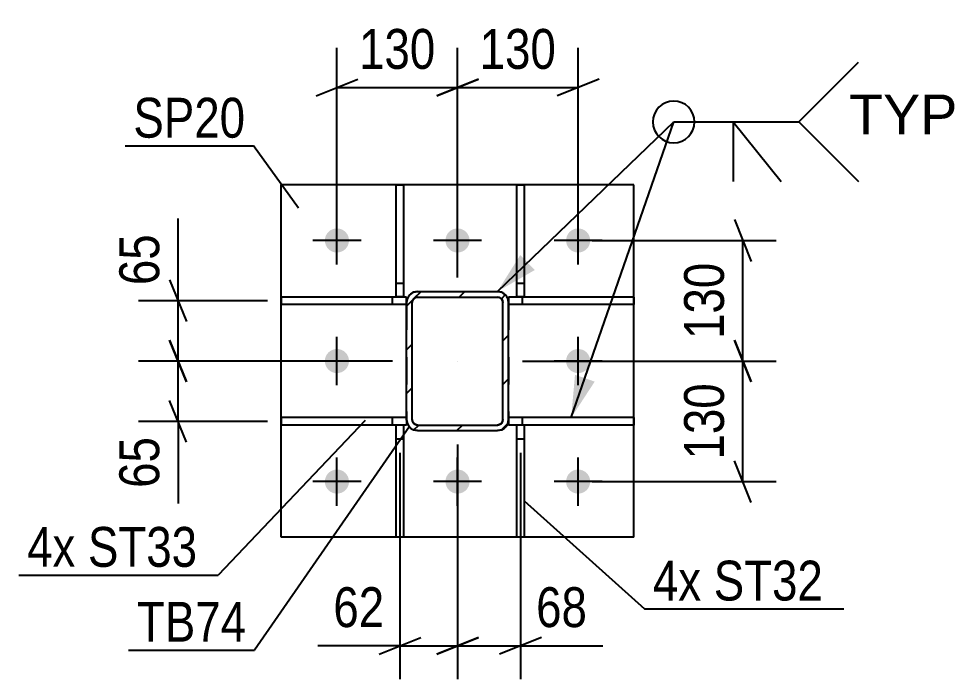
# Model space of a CAD drawing. Header units: millimetres. Extents: x 0 to 841, y 0 to 594.
# Drawn here: x 275.8 to 343.2, y 148.4 to 195.9 of the extents above; entities that cross this region are included whole.
import ezdxf

# ---------------------------------------------------------------- set-up
doc = ezdxf.new("R2010")
doc.units = ezdxf.units.MM
doc.linetypes.add('DXK_LINE_DOT2', pattern=[3.9198, 1.9599, -1.9599])
doc.linetypes.add('DXK_LINE_DOT3', pattern=[5.9187, 2.979, -0.9799, 0.9799, -0.9799])
doc.styles.add('Arial', font='ARIAL.TTF', dxfattribs={"height": 0.2})
doc.styles.add('Arial Narrow', font='ARIALN.TTF', dxfattribs={"height": 0.2})

# ---------------------------------------------------------------- blocks, each defined once
blk = doc.blocks.new('Part-318885883-2426 - 2389')
at = {"color": 2, "linetype": 'Continuous'}
for p, q in [((311.592, 175.874), (311.593, 183.934)), ((311.593, 183.934), (312.126, 183.934)), ((312.126, 183.934), (312.126, 175.874)), ((312.126, 175.874), (311.592, 175.874))]:
    blk.add_line(p, q, dxfattribs=at)
at = {"color": 7, "linetype": 'DXK_LINE_DOT2'}
blk.add_line((311.592, 176.874), (312.126, 176.874), dxfattribs=at)
blk = doc.blocks.new('Part-318885883-2398 - 2389')
at = {"color": 2, "linetype": 'Continuous'}
for p, q in [((311.593, 158.601), (311.593, 166.674)), ((311.593, 166.674), (312.126, 166.674)), ((312.126, 166.674), (312.126, 158.601)), ((312.126, 158.601), (311.593, 158.601))]:
    blk.add_line(p, q, dxfattribs=at)
at = {"color": 7, "linetype": 'DXK_LINE_DOT2'}
blk.add_line((311.593, 165.674), (312.126, 165.674), dxfattribs=at)
blk = doc.blocks.new('Part-318885883-2403 - 2389')
at = {"color": 2, "linetype": 'Continuous'}
for p, q in [((303.67, 167.201), (294.67, 167.201)), ((294.67, 167.201), (294.67, 166.668)), ((302.927, 166.667), (294.67, 166.668)), ((303.67, 166.667), (303.46, 166.667)), ((303.67, 167.069), (303.67, 166.667))]:
    blk.add_line(p, q, dxfattribs=at)
at = {"color": 7, "linetype": 'DXK_LINE_DOT2'}
for p, q in [((302.67, 166.667), (302.67, 167.201)), ((303.46, 166.667), (302.927, 166.667)), ((303.67, 167.069), (303.67, 167.201))]:
    blk.add_line(p, q, dxfattribs=at)
blk = doc.blocks.new('Part-318885883-2508 - 2389')
at = {"color": 2, "linetype": 'Continuous'}
for p, q in [((320.003, 175.868), (311.004, 175.867)), ((311.004, 175.867), (311.004, 175.467)), ((320.003, 175.868), (320.003, 175.334)), ((320.003, 175.334), (311.004, 175.334))]:
    blk.add_line(p, q, dxfattribs=at)
at = {"color": 7, "linetype": 'DXK_LINE_DOT2'}
for p, q in [((311.004, 175.467), (311.004, 175.334)), ((312.004, 175.334), (312.004, 175.867))]:
    blk.add_line(p, q, dxfattribs=at)
blk = doc.blocks.new('Bolt-318885883-2444 - 2389')
at = {"linetype": 'Continuous'}
for points in [[(297.803, 179.936, -1), (299.537, 179.936, -1)], [(306.47, 179.936, -1), (308.203, 179.936, -1)], [(315.137, 179.936, -1), (316.87, 179.936, -1)], [(297.803, 171.269, -1), (299.537, 171.269, -1)], [(315.137, 171.269, -1), (316.87, 171.269, -1)], [(297.803, 162.603, -1), (299.537, 162.603, -1)], [(306.47, 162.603, -1), (308.203, 162.603, -1)], [(315.137, 162.603, -1), (316.87, 162.603, -1)]]:
    blk.add_hatch(color=1, dxfattribs=at).paths.add_polyline_path(points)
at = {"color": 1, "linetype": 'Continuous'}
for p, q in [((298.67, 178.203), (298.67, 181.669)), ((307.337, 178.203), (307.337, 181.669)), ((316.003, 178.203), (316.003, 181.669)), ((300.403, 179.936), (296.937, 179.936)), ((309.07, 179.936), (305.603, 179.936)), ((317.737, 179.936), (314.27, 179.936)), ((298.67, 169.536), (298.67, 173.003)), ((316.003, 169.536), (316.003, 173.003)), ((300.403, 171.269), (296.937, 171.269)), ((317.737, 171.269), (314.27, 171.269)), ((298.67, 160.869), (298.67, 164.336)), ((307.337, 160.869), (307.337, 164.336)), ((316.003, 160.869), (316.003, 164.336)), ((300.403, 162.603), (296.937, 162.603)), ((309.07, 162.603), (305.603, 162.603)), ((317.737, 162.603), (314.27, 162.603))]:
    blk.add_line(p, q, dxfattribs=at)
blk = doc.blocks.new('Part-318885883-2421 - 2389')
at = {"color": 2, "linetype": 'Continuous'}
for p, q in [((302.926, 175.874), (302.926, 183.934)), ((302.926, 183.934), (303.46, 183.934)), ((303.46, 183.934), (303.459, 175.874)), ((303.459, 175.874), (302.926, 175.874))]:
    blk.add_line(p, q, dxfattribs=at)
at = {"color": 7, "linetype": 'DXK_LINE_DOT2'}
blk.add_line((302.926, 176.874), (303.459, 176.874), dxfattribs=at)
blk = doc.blocks.new('Part-318885883-2431 - 2389')
at = {"color": 2, "linetype": 'Continuous'}
for p, q in [((302.926, 158.601), (302.927, 166.674)), ((302.927, 166.674), (303.46, 166.674)), ((303.46, 166.674), (303.46, 158.601)), ((303.46, 158.601), (302.926, 158.601))]:
    blk.add_line(p, q, dxfattribs=at)
at = {"color": 7, "linetype": 'DXK_LINE_DOT2'}
blk.add_line((302.927, 165.674), (303.46, 165.674), dxfattribs=at)
blk = doc.blocks.new('Part-318885883-2441 - 2389')
at = {"color": 2, "linetype": 'Continuous'}
for p, q in [((320.003, 167.201), (311.004, 167.201)), ((311.004, 167.072), (311.004, 166.667)), ((311.593, 166.667), (311.004, 166.667)), ((320.003, 166.668), (312.126, 166.667)), ((320.003, 167.201), (320.003, 166.668))]:
    blk.add_line(p, q, dxfattribs=at)
at = {"color": 7, "linetype": 'DXK_LINE_DOT2'}
for p, q in [((311.004, 167.201), (311.004, 167.072)), ((312.126, 166.667), (311.593, 166.667)), ((312.004, 166.667), (312.004, 167.201))]:
    blk.add_line(p, q, dxfattribs=at)
blk = doc.blocks.new('Part-318885883-2450 - 2389')
at = {"color": 2, "linetype": 'Continuous'}
for p, q in [((303.67, 175.867), (294.67, 175.868)), ((294.67, 175.868), (294.67, 175.334)), ((303.67, 175.469), (303.67, 175.867)), ((303.67, 175.334), (294.67, 175.334))]:
    blk.add_line(p, q, dxfattribs=at)
at = {"color": 7, "linetype": 'DXK_LINE_DOT2'}
for p, q in [((302.67, 175.334), (302.67, 175.867)), ((303.67, 175.469), (303.67, 175.334))]:
    blk.add_line(p, q, dxfattribs=at)
blk = doc.blocks.new('Part-318885883-2503 - 2389')
at = {"color": 2, "linetype": 'Continuous'}
for p, q in [((294.67, 158.603), (294.67, 183.936)), ((320.003, 183.936), (294.67, 183.936)), ((320.003, 158.603), (320.003, 183.936)), ((320.003, 158.603), (294.67, 158.603))]:
    blk.add_line(p, q, dxfattribs=at)
blk = doc.blocks.new('Part-318885883-2551 - 2389')
at = {"linetype": 'Continuous'}
h = blk.add_hatch(dxfattribs=at)
h.set_pattern_fill('', scale=0.7, style=0, pattern_type=0)
h.set_pattern_definition([(45, (310.7689, 176.035), (-1.57154, 1.57154), [])])
h.paths.add_polyline_path([(310.942, 175.775), (310.769, 176.035), (310.509, 176.208), (310.203, 176.269), (304.47, 176.269), (304.164, 176.208), (303.904, 176.035), (303.731, 175.775), (303.67, 175.469), (303.67, 167.069), (303.731, 166.763), (303.904, 166.504), (304.164, 166.33), (304.47, 166.269), (310.203, 166.269), (310.509, 166.33), (310.769, 166.504), (310.942, 166.763), (311.003, 167.069), (311.003, 175.469)])
h.paths.add_polyline_path([(310.603, 167.069), (310.573, 166.916), (310.486, 166.786), (310.356, 166.7), (310.203, 166.669), (304.47, 166.669), (304.317, 166.7), (304.187, 166.786), (304.1, 166.916), (304.07, 167.069), (304.07, 175.469), (304.1, 175.622), (304.187, 175.752), (304.317, 175.839), (304.47, 175.869), (310.203, 175.869), (310.356, 175.839), (310.486, 175.752), (310.573, 175.622), (310.603, 175.469)])
at = {"color": 7, "linetype": 'DXK_LINE_DOT2'}
for p, q in [((304.164, 176.208), (304.47, 176.269)), ((304.47, 176.269), (310.203, 176.269)), ((310.203, 176.269), (310.509, 176.208)), ((303.67, 175.469), (303.731, 175.775)), ((303.67, 175.469), (303.67, 167.069)), ((304.1, 175.622), (304.07, 175.469)), ((304.07, 167.069), (304.07, 175.469)), ((304.187, 175.752), (304.1, 175.622)), ((304.317, 175.839), (304.187, 175.752)), ((304.47, 175.869), (304.317, 175.839)), ((304.47, 175.869), (310.203, 175.869)), ((310.356, 175.839), (310.203, 175.869)), ((310.486, 175.752), (310.356, 175.839)), ((310.573, 175.622), (310.486, 175.752)), ((310.603, 175.469), (310.573, 175.622)), ((310.603, 167.069), (310.603, 175.469)), ((310.942, 175.775), (311.003, 175.469)), ((311.003, 175.469), (311.003, 167.069)), ((303.731, 166.763), (303.67, 167.069)), ((304.07, 167.069), (304.1, 166.916)), ((304.1, 166.916), (304.187, 166.786)), ((304.187, 166.786), (304.317, 166.7)), ((304.317, 166.7), (304.47, 166.669)), ((304.47, 166.669), (310.203, 166.669)), ((310.203, 166.669), (310.356, 166.7)), ((310.356, 166.7), (310.486, 166.786)), ((310.486, 166.786), (310.573, 166.916)), ((310.573, 166.916), (310.603, 167.069)), ((311.003, 167.069), (310.942, 166.763)), ((304.47, 166.269), (304.164, 166.33)), ((304.47, 166.269), (310.203, 166.269)), ((310.509, 166.33), (310.203, 166.269))]:
    blk.add_line(p, q, dxfattribs=at)
at = {"color": 2, "linetype": 'Continuous'}
for p, q in [((304.47, 176.269), (304.164, 176.208)), ((304.47, 176.269), (310.203, 176.269)), ((310.509, 176.208), (310.203, 176.269)), ((303.731, 175.775), (303.67, 175.469)), ((303.67, 167.069), (303.67, 175.469)), ((304.07, 175.469), (304.1, 175.622)), ((304.07, 167.069), (304.07, 175.469)), ((304.1, 175.622), (304.187, 175.752)), ((304.187, 175.752), (304.317, 175.839)), ((304.317, 175.839), (304.47, 175.869)), ((304.47, 175.869), (310.203, 175.869)), ((310.203, 175.869), (310.356, 175.839)), ((310.356, 175.839), (310.486, 175.752)), ((310.486, 175.752), (310.573, 175.622)), ((310.573, 175.622), (310.603, 175.469)), ((310.603, 167.069), (310.603, 175.469)), ((311.003, 175.469), (310.942, 175.775)), ((311.003, 167.069), (311.003, 175.469)), ((303.67, 167.069), (303.731, 166.763)), ((304.1, 166.916), (304.07, 167.069)), ((304.187, 166.786), (304.1, 166.916)), ((304.317, 166.7), (304.187, 166.786)), ((304.47, 166.669), (304.317, 166.7)), ((304.47, 166.669), (310.203, 166.669)), ((310.356, 166.7), (310.203, 166.669)), ((310.486, 166.786), (310.356, 166.7)), ((310.573, 166.916), (310.486, 166.786)), ((310.603, 167.069), (310.573, 166.916)), ((310.942, 166.763), (311.003, 167.069)), ((304.164, 166.33), (304.47, 166.269)), ((304.47, 166.269), (310.203, 166.269)), ((310.203, 166.269), (310.509, 166.33))]:
    blk.add_line(p, q, dxfattribs=at)
at = {"color": 7, "linetype": 'DXK_LINE_DOT3'}
blk.add_line((307.337, 171.269), (307.337, 171.269), dxfattribs=at)
at = {"color": 7, "linetype": 'DXK_LINE_DOT2'}
for centre, start, end in [((304.47, 175.469), 112.5, 157.5), ((310.203, 175.469), 22.5, 67.5), ((304.47, 167.069), 202.5, 247.5), ((310.203, 167.069), 292.5, 337.5)]:
    blk.add_arc(centre, 0.8, start, end, dxfattribs=at)
at = {"color": 2, "linetype": 'Continuous'}
for centre, start, end in [((304.47, 175.469), 112.5, 157.5), ((310.203, 175.469), 22.5, 67.5), ((304.47, 167.069), 202.5, 247.5), ((310.203, 167.069), 292.5, 337.5)]:
    blk.add_arc(centre, 0.8, start, end, dxfattribs=at)
blk = doc.blocks.new('StraightDimension-318885883-2647 - 2389')
at = {"color": 7, "linetype": 'Continuous'}
for p, q in [((287.249, 175.601), (287.249, 181.507)), ((287.249, 175.601), (287.249, 181.507)), ((286.649, 177.101), (287.849, 174.101)), ((293.67, 175.601), (284.399, 175.601)), ((287.249, 171.269), (287.249, 175.601)), ((287.849, 169.769), (286.649, 172.769)), ((302.67, 171.269), (284.399, 171.269))]:
    blk.add_line(p, q, dxfattribs=at)
at = {"color": 0}
blk.add_wipeout([(286.499, 180.982), (282.299, 180.982), (282.299, 176.126), (286.499, 176.126)], dxfattribs=at)
at = {"color": 3, "style": 'Arial Narrow'}
blk.add_text('65', height=2.8633, rotation=90.00021, dxfattribs=at).set_placement((285.899, 176.726))
blk = doc.blocks.new('StraightDimension-318885883-2622 - 2389')
at = {"color": 7, "linetype": 'Continuous'}
for p, q in [((307.337, 165.269), (307.337, 148.394)), ((311.86, 164.674), (311.86, 148.394)), ((305.837, 150.194), (308.837, 151.394)), ((313.36, 151.394), (310.36, 150.194)), ((307.337, 150.794), (311.86, 150.794)), ((311.86, 150.794), (317.766, 150.794)), ((311.86, 150.794), (317.766, 150.794))]:
    blk.add_line(p, q, dxfattribs=at)
at = {"color": 0}
blk.add_wipeout([(317.241, 151.544), (317.241, 155.744), (312.385, 155.744), (312.385, 151.544)], dxfattribs=at)
at = {"color": 3, "style": 'Arial Narrow'}
blk.add_text('68', height=2.8633, dxfattribs=at).set_placement((312.985, 152.144))
blk = doc.blocks.new('StraightDimension-318885883-2603 - 2389')
at = {"color": 7, "linetype": 'Continuous'}
for p, q in [((298.67, 180.936), (298.67, 193.774)), ((307.337, 177.269), (307.337, 193.774)), ((297.17, 190.324), (300.17, 191.524)), ((308.837, 191.524), (305.837, 190.324)), ((298.67, 190.924), (307.337, 190.924))]:
    blk.add_line(p, q, dxfattribs=at)
at = {"color": 0}
blk.add_wipeout([(306.345, 191.674), (306.345, 195.874), (299.661, 195.874), (299.661, 191.674)], dxfattribs=at)
at = {"color": 3, "style": 'Arial Narrow'}
blk.add_text('130', height=2.8633, dxfattribs=at).set_placement((300.261, 192.274))
blk = doc.blocks.new('StraightDimension-318885883-2612 - 2389')
at = {"color": 7, "linetype": 'Continuous'}
for p, q in [((307.337, 177.269), (307.337, 193.774)), ((316.003, 180.936), (316.003, 193.774)), ((305.837, 190.324), (308.837, 191.524)), ((317.503, 191.524), (314.503, 190.324)), ((307.337, 190.924), (316.003, 190.924))]:
    blk.add_line(p, q, dxfattribs=at)
at = {"color": 0}
blk.add_wipeout([(315.012, 191.674), (315.012, 195.874), (308.328, 195.874), (308.328, 191.674)], dxfattribs=at)
at = {"color": 3, "style": 'Arial Narrow'}
blk.add_text('130', height=2.8633, dxfattribs=at).set_placement((308.928, 192.274))
blk = doc.blocks.new('StraightDimension-318885883-2631 - 2389')
at = {"color": 7, "linetype": 'Continuous'}
for p, q in [((307.337, 165.269), (307.337, 148.394)), ((303.193, 164.674), (303.193, 148.394)), ((301.693, 150.194), (304.693, 151.394)), ((308.837, 151.394), (305.837, 150.194)), ((303.193, 150.794), (297.287, 150.794)), ((303.193, 150.794), (297.287, 150.794)), ((303.193, 150.794), (307.337, 150.794))]:
    blk.add_line(p, q, dxfattribs=at)
at = {"color": 0}
blk.add_wipeout([(302.668, 151.544), (302.668, 155.744), (297.812, 155.744), (297.812, 151.544)], dxfattribs=at)
at = {"color": 3, "style": 'Arial Narrow'}
blk.add_text('62', height=2.8633, dxfattribs=at).set_placement((298.412, 152.144))
blk = doc.blocks.new('StraightDimension-318885883-2641 - 2389')
at = {"color": 7, "linetype": 'Continuous'}
for p, q in [((286.649, 172.769), (287.849, 169.769)), ((302.67, 171.269), (284.399, 171.269)), ((287.249, 166.934), (287.249, 171.269)), ((287.849, 165.434), (286.649, 168.434)), ((293.67, 166.934), (284.399, 166.934)), ((287.249, 166.934), (287.249, 161.028)), ((287.249, 166.934), (287.249, 161.028))]:
    blk.add_line(p, q, dxfattribs=at)
at = {"color": 0}
blk.add_wipeout([(286.499, 166.409), (282.299, 166.409), (282.299, 161.553), (286.499, 161.553)], dxfattribs=at)
at = {"color": 3, "style": 'Arial Narrow'}
blk.add_text('65', height=2.8633, rotation=90.00021, dxfattribs=at).set_placement((285.899, 162.153))
blk = doc.blocks.new('StraightDimension-318885883-2654 - 2389')
at = {"color": 7, "linetype": 'Continuous'}
for p, q in [((327.231, 172.769), (328.431, 169.769)), ((312.003, 171.269), (330.231, 171.269)), ((327.831, 162.603), (327.831, 171.269)), ((328.431, 161.103), (327.231, 164.103)), ((317.003, 162.603), (330.231, 162.603))]:
    blk.add_line(p, q, dxfattribs=at)
at = {"color": 0}
blk.add_wipeout([(327.081, 170.278), (322.881, 170.278), (322.881, 163.594), (327.081, 163.594)], dxfattribs=at)
at = {"color": 3, "style": 'Arial Narrow'}
blk.add_text('130', height=2.8633, rotation=90.00021, dxfattribs=at).set_placement((326.481, 164.194))
blk = doc.blocks.new('StraightDimension-318885883-2664 - 2389')
at = {"color": 7, "linetype": 'Continuous'}
for p, q in [((327.231, 181.436), (328.431, 178.436)), ((317.003, 179.936), (330.231, 179.936)), ((327.831, 171.269), (327.831, 179.936)), ((328.431, 169.769), (327.231, 172.769)), ((312.003, 171.269), (330.231, 171.269))]:
    blk.add_line(p, q, dxfattribs=at)
at = {"color": 0}
blk.add_wipeout([(327.081, 178.945), (322.881, 178.945), (322.881, 172.26), (327.081, 172.26)], dxfattribs=at)
at = {"color": 3, "style": 'Arial Narrow'}
blk.add_text('130', height=2.8633, rotation=90.00021, dxfattribs=at).set_placement((326.481, 172.86))
blk = doc.blocks.new('Mark-318885883-2499 - 2389')
at = {"color": 30, "linetype": 'Continuous'}
for p in [(283.444, 186.728), (295.906, 182.25)]:
    blk.add_line(p, (292.683, 186.728), dxfattribs=at)
at = {"color": 0}
blk.add_wipeout([(292.083, 187.328), (292.083, 190.328), (284.044, 190.328), (284.044, 187.328)], dxfattribs=at)
blk.add_wipeout([(292.083, 187.328), (292.083, 190.328), (284.044, 190.328), (284.044, 187.328)], dxfattribs=at)
at = {"color": 3, "style": 'Arial Narrow'}
blk.add_text('SP20', height=2.8633, dxfattribs=at).set_placement((284.044, 187.328))
blk = doc.blocks.new('Mark-318885883-2547 - 2389')
at = {"color": 30, "linetype": 'Continuous'}
for p in [(303.886, 166.553), (283.7, 150.494)]:
    blk.add_line(p, (292.755, 150.494), dxfattribs=at)
at = {"color": 0}
blk.add_wipeout([(292.155, 151.094), (292.155, 154.094), (284.3, 154.094), (284.3, 151.094)], dxfattribs=at)
blk.add_wipeout([(292.155, 151.094), (292.155, 154.094), (284.3, 154.094), (284.3, 151.094)], dxfattribs=at)
at = {"color": 3, "style": 'Arial Narrow'}
blk.add_text('TB74', height=2.8633, dxfattribs=at).set_placement((284.3, 151.094))
blk = doc.blocks.new('WeldMark-318885883-2674 - 2389')
at = {"linetype": 'Continuous'}
for points in [[(312.885, 177.809), (310.203, 176.269), (311.845, 178.89)], [(317.194, 169.79), (315.504, 167.201), (315.777, 170.281)]]:
    blk.add_hatch(color=30, dxfattribs=at).paths.add_polyline_path(points)
at = {"color": 30, "linetype": 'Continuous'}
for p, q in [((310.203, 176.269), (322.869, 188.459)), ((315.504, 167.201), (322.869, 188.459)), ((322.869, 188.459), (331.869, 188.459))]:
    blk.add_line(p, q, dxfattribs=at)
at = {"color": 3, "linetype": 'Continuous'}
for q in [(330.583, 184.173), (327.155, 184.173)]:
    blk.add_line((327.155, 188.459), q, dxfattribs=at)
for start, end in [(90, 270), (270, 90)]:
    blk.add_arc((322.869, 188.459), 1.5, start, end, dxfattribs=at)
at = {"color": 0, "linetype": 'Continuous'}
blk.add_wipeout([(343.245, 187.559), (343.245, 190.559), (335.469, 190.559), (335.469, 187.559)], dxfattribs=at)
blk.add_wipeout([(343.245, 187.559), (343.245, 190.559), (335.469, 190.559), (335.469, 187.559)], dxfattribs=at)
at = {"color": 3, "linetype": 'Continuous'}
for q in [(336.155, 192.744), (336.155, 184.173)]:
    blk.add_line((331.869, 188.459), q, dxfattribs=at)
at = {"color": 3, "linetype": 'Continuous', "style": 'Arial'}
blk.add_text('TYP', height=2.8652, dxfattribs=at).set_placement((335.469, 187.559))
blk = doc.blocks.new('MarkSet-318885883-2727 - 2389')
at = {"color": 30, "linetype": 'Continuous'}
for p, q in [((312.115, 161.211), (320.774, 153.453)), ((320.774, 153.453), (335.101, 153.453))]:
    blk.add_line(p, q, dxfattribs=at)
at = {"color": 0}
for points in [[(324.846, 154.053), (324.846, 157.053), (321.374, 157.053), (321.374, 154.053)], [(333.601, 154.053), (333.601, 157.053), (325.746, 157.053), (325.746, 154.053)]]:
    blk.add_wipeout(points, dxfattribs=at)
for points in [[(324.846, 154.053), (324.846, 157.053), (321.374, 157.053), (321.374, 154.053)], [(333.601, 154.053), (333.601, 157.053), (325.746, 157.053), (325.746, 154.053)]]:
    blk.add_wipeout(points, dxfattribs=at)
at = {"color": 3, "style": 'Arial Narrow'}
for s, p in [('4x', (321.374, 154.053)), ('ST32', (325.746, 154.053))]:
    blk.add_text(s, height=2.8633, dxfattribs=at).set_placement(p)
blk = doc.blocks.new('MarkSet-318885883-2757 - 2389')
at = {"color": 30, "linetype": 'Continuous'}
for p in [(300.708, 167.003), (275.807, 155.877)]:
    blk.add_line(p, (290.133, 155.877), dxfattribs=at)
at = {"color": 0}
for points in [[(279.878, 156.477), (279.878, 159.477), (276.407, 159.477), (276.407, 156.477)], [(288.633, 156.477), (288.633, 159.477), (280.778, 159.477), (280.778, 156.477)]]:
    blk.add_wipeout(points, dxfattribs=at)
for points in [[(279.878, 156.477), (279.878, 159.477), (276.407, 159.477), (276.407, 156.477)], [(288.633, 156.477), (288.633, 159.477), (280.778, 159.477), (280.778, 156.477)]]:
    blk.add_wipeout(points, dxfattribs=at)
at = {"color": 3, "style": 'Arial Narrow'}
for s, p in [('4x', (276.407, 156.477)), ('ST33', (280.778, 156.477))]:
    blk.add_text(s, height=2.8633, dxfattribs=at).set_placement(p)

msp = doc.modelspace()

# ---------------------------------------------------------------- block references
for name in ['Part-318885883-2503 - 2389', 'Part-318885883-2421 - 2389', 'Part-318885883-2426 - 2389', 'Bolt-318885883-2444 - 2389', 'Part-318885883-2551 - 2389', 'Part-318885883-2450 - 2389', 'Part-318885883-2508 - 2389', 'Part-318885883-2403 - 2389', 'Part-318885883-2431 - 2389', 'Part-318885883-2441 - 2389', 'Part-318885883-2398 - 2389']:
    msp.add_blockref(name, (0, 0))

# ---------------------------------------------------------------- next in the draw order: block references
for name in ['Mark-318885883-2499 - 2389', 'StraightDimension-318885883-2647 - 2389', 'StraightDimension-318885883-2622 - 2389']:
    msp.add_blockref(name, (0, 0))

# ---------------------------------------------------------------- next in the draw order: block references
for name in ['StraightDimension-318885883-2603 - 2389', 'StraightDimension-318885883-2654 - 2389', 'StraightDimension-318885883-2631 - 2389']:
    msp.add_blockref(name, (0, 0))

# ---------------------------------------------------------------- next in the draw order: block references
for name in ['StraightDimension-318885883-2612 - 2389', 'StraightDimension-318885883-2641 - 2389', 'MarkSet-318885883-2727 - 2389']:
    msp.add_blockref(name, (0, 0))

# ---------------------------------------------------------------- next in the draw order: block references
for name in ['StraightDimension-318885883-2664 - 2389', 'Mark-318885883-2547 - 2389']:
    msp.add_blockref(name, (0, 0))

# ---------------------------------------------------------------- next in the draw order: block references
for name in ['WeldMark-318885883-2674 - 2389', 'MarkSet-318885883-2757 - 2389']:
    msp.add_blockref(name, (0, 0))

doc.saveas('drawing.dxf')
